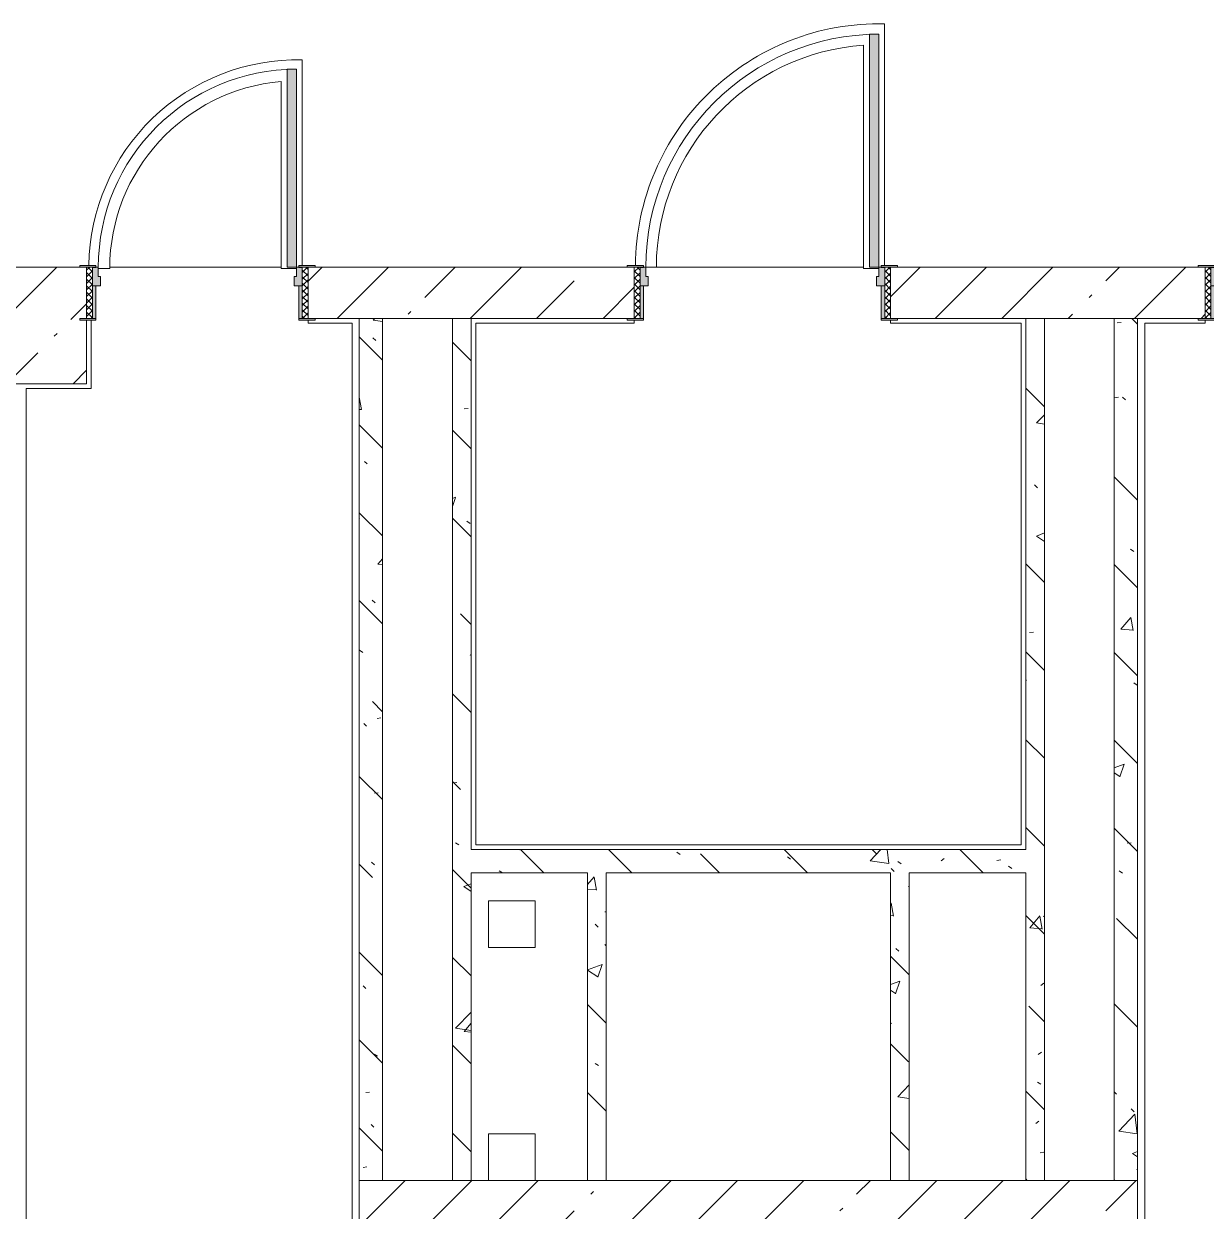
# Model space of a CAD drawing. Header units: millimetres. Extents: x -5368 to 196898, y -8553 to 29000.
# Drawn here: x 127665 to 132740, y 3848 to 8945 of the extents above; entities that cross this region are included whole.
import ezdxf

# ---------------------------------------------------------------- set-up
doc = ezdxf.new("R2010")
doc.units = ezdxf.units.MM
for name, color, linetype, lineweight, true_color in [('A-DOOR-2', 7, 'Continuous', 5, 0xaaaaaa), ('A-DOOR-3', 7, 'Continuous', 5, 0xe2e2e2), ('A-DOOR-FRAM-2', 7, 'Continuous', 5, 0xe2e2e2), ('A-DOOR-FRAM-3', 7, 'Continuous', 5, 0xaaaaaa), ('A-FLOR-3', 7, 'Continuous', 5, 0xaaaaaa), ('I-WALL-6', 7, 'Continuous', 5, 0x787878)]:
    doc.layers.add(name, color=color, linetype=linetype, lineweight=lineweight, true_color=true_color)
for name, color, linetype, lineweight in [('A-WALL', 7, 'Continuous', 9), ('I-WALL-4', 7, 'Continuous', 5), ('S-COLS-3', 7, 'Continuous', 5)]:
    doc.layers.add(name, color=color, linetype=linetype, lineweight=lineweight)
pattern_1 = [(45, (62025.03, 0), (-285.1231, 285.1231), []), (45, (62310.15, 0), (-285.1231, 285.1231), [504.031, -100.806, 16.764, -84.042])]
pattern_2 = [(135, (62025.03, 0), (-377.1708, -377.1708), [533.4, -88.9, 17.78, -88.9]), (135, (62025.03, 376.94), (-377.1708, -377.1708), []), (50, (62025.03, 0), (637.6445, -55.7866), [66.675, -733.425]), (355, (62025, 0), (-123.3494, 668.699), [53.34, -586.74]), (100.451, (62078.17, -4.65), (514.299, 612.908), [56.665, -623.315]), (46.184, (62025, 177.8), (948.7764, -147.15), [100.012, -1100.137]), (96.636, (62104.1, 165.5), (830.909, 865.997), [84.998, -934.973]), (351.184, (62025, 177.8), (830.918, 865.988), [80.01, -880.11]), (21, (62113.93, 133.35), (530.6506, -357.9283), [66.675, -733.425]), (326, (62113.9, 133.35), (216.308, 644.6585), [53.34, -586.74]), (71.451, (62158.15, 103.5), (746.9596, 286.7243), [56.665, -623.315]), (37.5, (62025.03, 0), (10.8105, 295.9426), [16.764, -562.864, 16.764, -578.866, -588.962]), (37.5, (62025.03, 0), (10.8105, 295.9426), [-1175.258, 16.764, -572.198]), (7.5, (62025.03, 0), (233.8692, 350.6318), [16.764, -322.834, 16.764, -549.529, -224.472]), (7.5, (62025.03, 0), (233.8692, 350.6318), [-905.891, 16.764, -207.708]), (327.5, (61826.78, 0), (474.5678, -20.0513), [16.764, -205.486, 16.764, -676.656, -920.115]), (327.5, (61826.78, 0), (474.5678, -20.0513), [-915.67, 16.764, -903.351]), (317.5, (61737.9, 0), (518.4522, 88.9934), [16.764, -272.161, 16.764, -443.738, -653.415]), (317.5, (61737.9, 0), (518.4522, 88.9934), [-749.427, 16.764, -636.651])]

# ---------------------------------------------------------------- blocks, each defined once
blk = doc.blocks.new('BSC_Колонна _Прямоугольная - 500х500-V83-3_3_1_птичка')
at = {"layer": 'S-COLS-3'}
h = blk.add_hatch(dxfattribs=at)
h.set_pattern_fill('FP_65', color=256, style=0, pattern_type=2)
h.set_pattern_definition([(45, (-65660, -7650), (-285.1231, 285.1231), []), (45, (-65374.88, -7650), (-285.1231, 285.1231), [504.031, -100.806, 16.764, -84.042])])
h.paths.add_polyline_path([(-110.6, -250), (250, -250), (250, 22), (220, 22), (220, 30), (250, 30), (250, 250), (-250, 250), (-250, -250)])
for p, q in [((220, 250), (-250, 250)), ((-250, 250), (-250, -250)), ((250, -250), (250, 22)), ((-250, -250), (250, -250))]:
    blk.add_line(p, q, dxfattribs=at)
blk = doc.blocks.new('110_Дверь_СКБ_1Ст_Внутренняя1 - Д-7_л__950x2100h_Туалет-21784696-3_3_1_птичка')
at = {"layer": 'A-DOOR-2'}
h = blk.add_hatch(dxfattribs=at)
h.set_pattern_fill('FP_91', color=256, style=0, pattern_type=2)
h.set_pattern_definition([(135, (1826.41, 174.685), (-14.14214, -14.14214), []), (225, (1826.41, 174.685), (14.14214, -14.14214), [])])
h.paths.add_polyline_path([(487.5, -110), (487.5, 110), (462.5, 110), (462.5, -110)])
at = {"layer": 'A-DOOR-3'}
h = blk.add_hatch(color=256, dxfattribs=at)
h.paths.add_polyline_path([(462.5, 30), (462.5, 110), (437.5, 110), (437.5, 70), (427.5, 70), (427.5, 30)])
h.paths.add_polyline_path([(-402.5, 30), (-402.5, 70), (-412.5, 70), (-412.5, 110), (-437.5, 110), (-437.5, 30)])
at = {"layer": 'A-DOOR-FRAM-2'}
for points in [[(397.5, 110), (437.5, 110), (437.5, 960), (397.5, 960), (397.5, 225.2)], [(-422.5, 110), (-422.5, 118), (-492.5, 118), (-492.5, 110)], [(517.5, 110), (517.5, 118), (447.5, 118), (447.5, 110)], [(-422.5, -110), (-422.5, 30), (-437.5, 30), (-437.5, -110)], [(462.5, -110), (462.5, 30), (447.5, 30), (447.5, -110)], [(-422.5, -118), (-422.5, -110), (-492.5, -110), (-492.5, -118)], [(517.5, -118), (517.5, -110), (447.5, -110), (447.5, -118)]]:
    blk.add_hatch(color=256, dxfattribs=at).paths.add_polyline_path(points)
at = {"layer": 'A-DOOR-FRAM-3'}
h = blk.add_hatch(dxfattribs=at)
h.set_pattern_fill('FP_92', color=256, style=0, pattern_type=2)
h.set_pattern_definition([(45, (-296.384, 174.685), (-14.1421, 14.1421), []), (135, (-296.384, 174.685), (-14.1421, -14.1421), [])])
h.paths.add_polyline_path([(-437.5, -110), (-437.5, 110), (-462.5, 110), (-462.5, -110)])
at = {"layer": 'A-DOOR-2'}
for p, q in [((437.5, 960), (397.5, 960)), ((397.5, 960), (397.5, 110)), ((437.5, 110), (437.5, 960)), ((397.5, 110), (437.5, 110))]:
    blk.add_line(p, q, dxfattribs=at)
blk.add_arc((437.5, 110), 850, 90, 180, dxfattribs=at)
at = {"layer": 'A-DOOR-FRAM-3'}
for p, q in [((-422.5, 118), (-492.5, 118)), ((-492.5, 118), (-492.5, 110)), ((-492.5, 110), (-422.5, 110)), ((-437.5, 110), (-462.5, 110)), ((-462.5, 110), (-462.5, -110)), ((-412.5, 110), (-437.5, 110)), ((-437.5, 110), (-437.5, 30)), ((-437.5, -110), (-437.5, 110)), ((-422.5, 110), (-437.5, 110)), ((-437.5, 110), (-437.5, 109)), ((-437.5, 109), (-422.5, 109)), ((-422.5, 110), (-422.5, 118)), ((-422.5, 109), (-422.5, 110)), ((-412.5, 70), (-412.5, 110)), ((437.5, 110), (437.5, 70)), ((462.5, 110), (437.5, 110)), ((517.5, 118), (447.5, 118)), ((447.5, 118), (447.5, 110)), ((462.5, 110), (447.5, 110)), ((447.5, 110), (447.5, 109)), ((447.5, 110), (517.5, 110)), ((447.5, 109), (462.5, 109)), ((462.5, 30), (462.5, 110)), ((487.5, 110), (462.5, 110)), ((462.5, 110), (462.5, -110)), ((462.5, 109), (462.5, 110)), ((487.5, -110), (487.5, 110)), ((517.5, 110), (517.5, 118)), ((-402.5, 70), (-412.5, 70)), ((-402.5, 30), (-402.5, 70)), ((437.5, 70), (427.5, 70)), ((427.5, 70), (427.5, 30)), ((-437.5, 30), (-402.5, 30)), ((-422.5, 30), (-437.5, 30)), ((-437.5, 30), (-437.5, -110)), ((-422.5, -110), (-422.5, 30)), ((427.5, 30), (462.5, 30)), ((462.5, 30), (447.5, 30)), ((447.5, 30), (447.5, -110)), ((462.5, -110), (462.5, 30)), ((-422.5, -110), (-492.5, -110)), ((-492.5, -110), (-492.5, -118)), ((-492.5, -118), (-422.5, -118)), ((-462.5, -110), (-437.5, -110)), ((-437.5, -110), (-422.5, -110)), ((-422.5, -118), (-422.5, -110)), ((447.5, -110), (462.5, -110)), ((517.5, -110), (447.5, -110)), ((447.5, -110), (447.5, -118)), ((447.5, -118), (517.5, -118)), ((462.5, -110), (487.5, -110)), ((517.5, -118), (517.5, -110))]:
    blk.add_line(p, q, dxfattribs=at)
blk = doc.blocks.new('110_Дверь_СКБ_1Ст_Внутренняя1 - Д-4 1100x2100h_су мгн-V107-3_3_1_птичка')
at = {"layer": 'A-DOOR-2'}
h = blk.add_hatch(dxfattribs=at)
h.set_pattern_fill('FP_42', color=256, style=0, pattern_type=2)
h.set_pattern_definition([(135, (1751.41, 174.685), (-14.14214, -14.14214), []), (225, (1751.41, 174.685), (14.14214, -14.14214), [])])
h.paths.add_polyline_path([(562.5, -110), (562.5, 110), (537.5, 110), (537.5, -110)])
at = {"layer": 'A-DOOR-3'}
h = blk.add_hatch(color=256, dxfattribs=at)
h.paths.add_polyline_path([(537.5, 30), (537.5, 110), (512.5, 110), (512.5, 70), (502.5, 70), (502.5, 30)])
h.paths.add_polyline_path([(-477.5, 30), (-477.5, 70), (-487.5, 70), (-487.5, 110), (-512.5, 110), (-512.5, 30)])
at = {"layer": 'A-DOOR-FRAM-2'}
for points in [[(472.5, 110), (512.5, 110), (512.5, 1110), (472.5, 1110), (472.5, 225.2)], [(-497.5, 110), (-497.5, 118), (-567.5, 118), (-567.5, 110)], [(592.5, 110), (592.5, 118), (522.5, 118), (522.5, 110)], [(-497.5, -110), (-497.5, 30), (-512.5, 30), (-512.5, -110)], [(537.5, -110), (537.5, 30), (522.5, 30), (522.5, -110)], [(-497.5, -118), (-497.5, -110), (-567.5, -110), (-567.5, -118)], [(592.5, -118), (592.5, -110), (522.5, -110), (522.5, -118)]]:
    blk.add_hatch(color=256, dxfattribs=at).paths.add_polyline_path(points)
at = {"layer": 'A-DOOR-FRAM-3'}
h = blk.add_hatch(dxfattribs=at)
h.set_pattern_fill('FP_43', color=256, style=0, pattern_type=2)
h.set_pattern_definition([(45, (-371.384, 174.685), (-14.1421, 14.1421), []), (135, (-371.384, 174.685), (-14.1421, -14.1421), [])])
h.paths.add_polyline_path([(-512.5, -110), (-512.5, 110), (-537.5, 110), (-537.5, -110)])
at = {"layer": 'A-DOOR-2'}
for p, q in [((512.5, 1110), (472.5, 1110)), ((472.5, 1110), (472.5, 110)), ((512.5, 110), (512.5, 1110)), ((472.5, 110), (512.5, 110))]:
    blk.add_line(p, q, dxfattribs=at)
blk.add_arc((512.5, 110), 1000, 90, 180, dxfattribs=at)
at = {"layer": 'A-DOOR-FRAM-3'}
for p, q in [((-497.5, 118), (-567.5, 118)), ((-567.5, 118), (-567.5, 110)), ((-567.5, 110), (-497.5, 110)), ((-512.5, 110), (-537.5, 110)), ((-537.5, 110), (-537.5, -110)), ((-487.5, 110), (-512.5, 110)), ((-512.5, 110), (-512.5, 30)), ((-512.5, -110), (-512.5, 110)), ((-497.5, 110), (-512.5, 110)), ((-512.5, 110), (-512.5, 109)), ((-512.5, 109), (-497.5, 109)), ((-497.5, 110), (-497.5, 118)), ((-497.5, 109), (-497.5, 110)), ((-487.5, 70), (-487.5, 110)), ((512.5, 110), (512.5, 70)), ((537.5, 110), (512.5, 110)), ((592.5, 118), (522.5, 118)), ((522.5, 118), (522.5, 110)), ((537.5, 110), (522.5, 110)), ((522.5, 110), (522.5, 109)), ((522.5, 110), (592.5, 110)), ((522.5, 109), (537.5, 109)), ((537.5, 30), (537.5, 110)), ((562.5, 110), (537.5, 110)), ((537.5, 110), (537.5, -110)), ((537.5, 109), (537.5, 110)), ((562.5, -110), (562.5, 110)), ((592.5, 110), (592.5, 118)), ((-477.5, 70), (-487.5, 70)), ((-477.5, 30), (-477.5, 70)), ((512.5, 70), (502.5, 70)), ((502.5, 70), (502.5, 30)), ((-512.5, 30), (-477.5, 30)), ((-497.5, 30), (-512.5, 30)), ((-512.5, 30), (-512.5, -110)), ((-497.5, -110), (-497.5, 30)), ((502.5, 30), (537.5, 30)), ((537.5, 30), (522.5, 30)), ((522.5, 30), (522.5, -110)), ((537.5, -110), (537.5, 30)), ((-497.5, -110), (-567.5, -110)), ((-567.5, -110), (-567.5, -118)), ((-567.5, -118), (-497.5, -118)), ((-537.5, -110), (-512.5, -110)), ((-512.5, -110), (-497.5, -110)), ((-497.5, -118), (-497.5, -110)), ((522.5, -110), (537.5, -110)), ((592.5, -110), (522.5, -110)), ((522.5, -110), (522.5, -118)), ((522.5, -118), (592.5, -118)), ((537.5, -110), (562.5, -110)), ((592.5, -118), (592.5, -110))]:
    blk.add_line(p, q, dxfattribs=at)

msp = doc.modelspace()

# ---------------------------------------------------------------- hatches: boundary and pattern name
at = {"layer": 'I-WALL-4'}
h = msp.add_hatch(dxfattribs=at)
h.set_pattern_fill('FP_71', color=256, style=0, pattern_type=2)
h.set_pattern_definition(pattern_1)
h.paths.add_polyline_path([(133885, 7680), (133885, 7900), (133685, 7900), (133685, 7680), (133715, 7680)])
h.paths.add_polyline_path([(132445, 7680), (132735, 7680), (132735, 7900), (131385, 7900), (131385, 7680), (132345, 7680)])
h.paths.add_polyline_path([(129205, 7680), (130285, 7680), (130285, 7900), (128885, 7900), (128885, 7680), (129105, 7680)])
h = msp.add_hatch(dxfattribs=at)
h.set_pattern_fill('FP_71', color=256, style=0, pattern_type=2)
h.set_pattern_definition(pattern_1)
h.paths.add_polyline_path([(130490, 3760), (132445, 3760), (132445, 3980), (129105, 3980), (129105, 3760), (130410, 3760)])
at = {"layer": 'I-WALL-6'}
h = msp.add_hatch(dxfattribs=at)
h.set_pattern_fill('FP_79', color=256, style=0, pattern_type=2)
h.set_pattern_definition(pattern_2)
h.paths.add_polyline_path([(129205, 3980), (129205, 7680), (129105, 7680), (129105, 3980)])
h = msp.add_hatch(dxfattribs=at)
h.set_pattern_fill('FP_79', color=256, style=0, pattern_type=2)
h.set_pattern_definition(pattern_2)
h.paths.add_polyline_path([(129505, 3980), (129585, 3980), (129585, 7680), (129505, 7680), (129505, 4464.8)])
h = msp.add_hatch(dxfattribs=at)
h.set_pattern_fill('FP_79', color=256, style=0, pattern_type=2)
h.set_pattern_definition(pattern_2)
h.paths.add_polyline_path([(132045, 3980), (132045, 7680), (131965, 7680), (131965, 3980)])
h = msp.add_hatch(dxfattribs=at)
h.set_pattern_fill('FP_79', color=256, style=0, pattern_type=2)
h.set_pattern_definition(pattern_2)
h.paths.add_polyline_path([(132445, 3980), (132445, 7680), (132345, 7680), (132345, 3980)])
h = msp.add_hatch(dxfattribs=at)
h.set_pattern_fill('FP_79', color=256, style=0, pattern_type=2)
h.set_pattern_definition(pattern_2)
h.paths.add_polyline_path([(129693.9, 5300), (131965, 5300), (131965, 5400), (129585, 5400), (129585, 5300)])
h = msp.add_hatch(dxfattribs=at)
h.set_pattern_fill('FP_79', color=256, style=0, pattern_type=2)
h.set_pattern_definition(pattern_2)
h.paths.add_polyline_path([(130165, 3980), (130165, 5300), (130085, 5300), (130085, 3980)])
h = msp.add_hatch(dxfattribs=at)
h.set_pattern_fill('FP_79', color=256, style=0, pattern_type=2)
h.set_pattern_definition(pattern_2)
h.paths.add_polyline_path([(131465, 3980), (131465, 5300), (131385, 5300), (131385, 3980)])

# ---------------------------------------------------------------- linework, layer by layer
at = {"layer": 'A-FLOR-3'}
for p, q in [((131359.2, 7908), (131359.2, 8944.7)), ((131269.2, 8852.7), (131269.2, 7895.1)), ((128859.2, 7908), (128859.2, 8789.8)), ((128769.2, 8697), (128769.2, 7895.1)), ((127985, 7895.1), (128034.2, 7895.1)), ((128034.5, 7900), (128769.2, 7900)), ((128769.2, 7895.1), (128835, 7895.1)), ((130335, 7900), (130380, 7900)), ((131269.2, 7900), (130380, 7900)), ((131269.2, 7895.1), (131335, 7895.1)), ((127955, 7672), (127955, 7380)), ((128885, 7660), (128885, 7672)), ((129074, 7660), (128885, 7660)), ((129074, 7660), (129074, 3729)), ((130285, 7660), (129605, 7660)), ((129605, 7660), (129605, 5420)), ((130285, 7672), (130285, 7660)), ((131385, 7660), (131385, 7672)), ((131945, 7660), (131385, 7660)), ((131945, 5420), (131945, 7660)), ((132735, 7660), (132476, 7660)), ((132476, 2347.5), (132476, 7660)), ((132735, 7672), (132735, 7660)), ((127955, 7380), (127675, 7380)), ((127675, 7380), (127675, 420)), ((129605, 5420), (131945, 5420)), ((129660, 4980), (129660, 5180)), ((129660, 5180), (129860, 5180)), ((129860, 5180), (129860, 4980)), ((129860, 4980), (129660, 4980)), ((129660, 3980), (129660, 4180)), ((129660, 4180), (129860, 4180)), ((129860, 4180), (129860, 3980))]:
    msp.add_line(p, q, dxfattribs=at)
for centre, radius, start, end in [((131335, 7900), 1045, 88.6739, 179.5605), ((131335, 7900), 955, 93.9518, 180), ((128839.2, 7895.1), 895, 88.7195, 179.1701), ((128839.2, 7895.1), 805, 94.9885, 180)]:
    msp.add_arc(centre, radius, start, end, dxfattribs=at)
at = {"layer": 'A-WALL'}
for p, q in [((129205, 7680), (129105, 7680)), ((129585, 7680), (129505, 7680)), ((132045, 7680), (131965, 7680)), ((132445, 7680), (132345, 7680)), ((129105, 3980), (129205, 3980)), ((129505, 3980), (129585, 3980)), ((130085, 3980), (130165, 3980)), ((131385, 3980), (131465, 3980)), ((131965, 3980), (132045, 3980)), ((132345, 3980), (132445, 3980))]:
    msp.add_line(p, q, dxfattribs=at)
at = {"layer": 'I-WALL-4'}
for p, q in [((130255, 7900), (128915, 7900)), ((132705, 7900), (131415, 7900)), ((128915, 7680), (129105, 7680)), ((129105, 7680), (129105, 3760)), ((129205, 3980), (129205, 7680)), ((129205, 7680), (129505, 7680)), ((129505, 7680), (129505, 3980)), ((129585, 5400), (129585, 7680)), ((129585, 7680), (130255, 7680)), ((131415, 7680), (131965, 7680)), ((131965, 7680), (131965, 5400)), ((132045, 3980), (132045, 7680)), ((132045, 7680), (132345, 7680)), ((132345, 7680), (132345, 3980)), ((132445, 3760), (132445, 7680)), ((132445, 7680), (132705, 7680)), ((131965, 5400), (129585, 5400)), ((129585, 3980), (129585, 5300)), ((129585, 5300), (130085, 5300)), ((130085, 5300), (130085, 3980)), ((130165, 5300), (131385, 5300)), ((130165, 3980), (130165, 5300)), ((131385, 5300), (131385, 3980)), ((131465, 5300), (131965, 5300)), ((131465, 3980), (131465, 5300)), ((131965, 5300), (131965, 3980)), ((129505, 3980), (129205, 3980)), ((130085, 3980), (129585, 3980)), ((131385, 3980), (130165, 3980)), ((131965, 3980), (131465, 3980)), ((132345, 3980), (132045, 3980))]:
    msp.add_line(p, q, dxfattribs=at)

# ---------------------------------------------------------------- block references
at = {"layer": 'A-DOOR-2'}
for name, p in [('110_Дверь_СКБ_1Ст_Внутренняя1 - Д-4 1100x2100h_су мгн-V107-3_3_1_птичка', (130822.5, 7790)), ('110_Дверь_СКБ_1Ст_Внутренняя1 - Д-7_л__950x2100h_Туалет-21784696-3_3_1_птичка', (128397.5, 7790)), ('110_Дверь_СКБ_1Ст_Внутренняя1 - Д-7_л__950x2100h_Туалет-21784696-3_3_1_птичка', (133197.5, 7790))]:
    msp.add_blockref(name, p, dxfattribs=at)
at = {"layer": 'S-COLS-3'}
msp.add_blockref('BSC_Колонна _Прямоугольная - 500х500-V83-3_3_1_птичка', (127685, 7650), dxfattribs=at)

doc.saveas('drawing.dxf')
